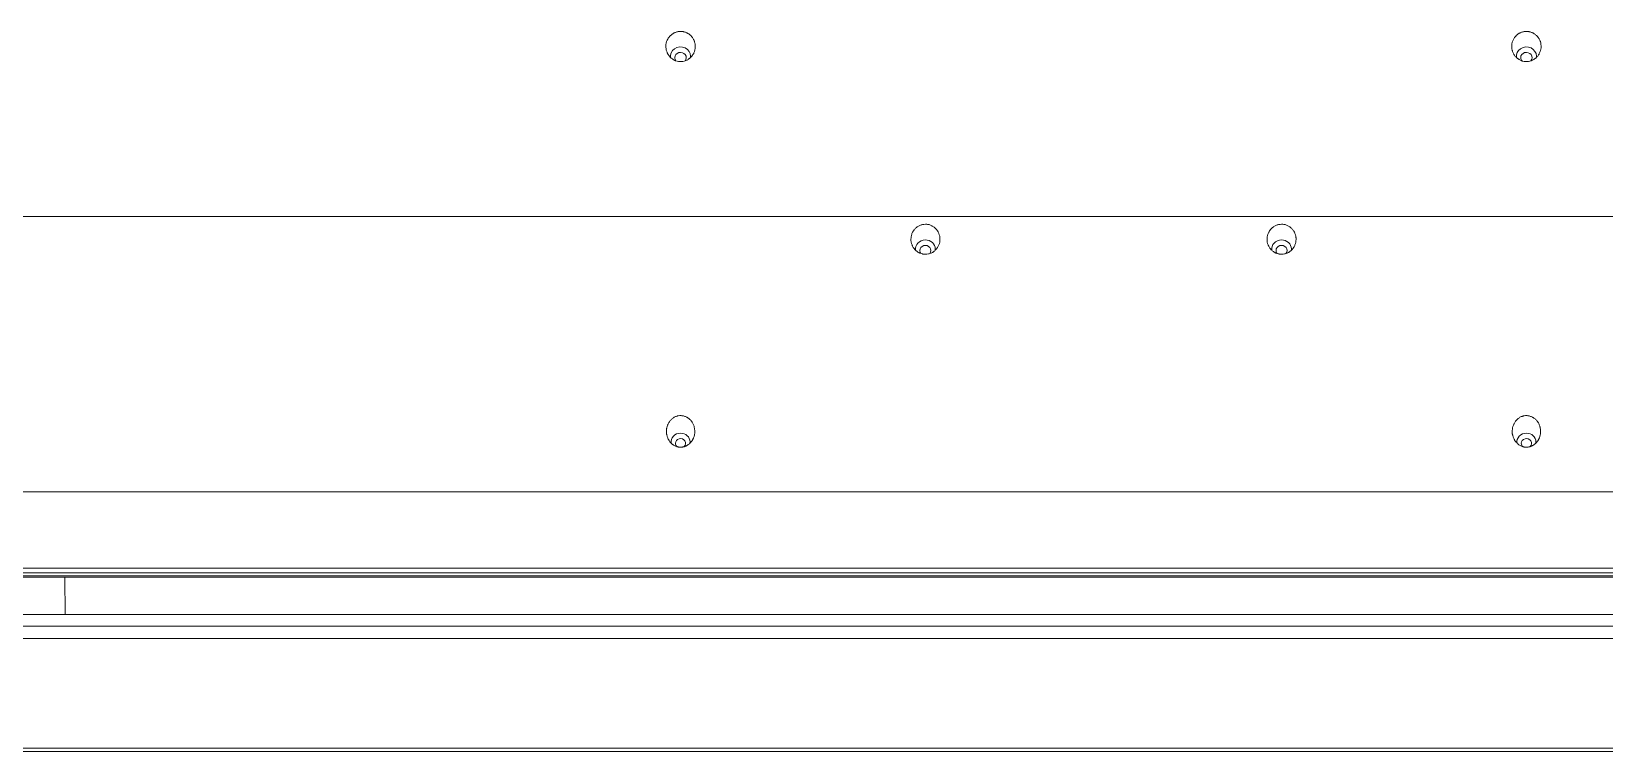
# Model space of a CAD drawing. Header units: inches. Extents: x 3778 to 56227, y -16914 to 35091.
# Drawn here: x 36552.2 to 36658.6, y -5230.4 to -5181.7 of the extents above; entities that cross this region are included whole.
import ezdxf

# ---------------------------------------------------------------- set-up
doc = ezdxf.new("R2010")
doc.units = ezdxf.units.IN
doc.header["$LTSCALE"] = 100
doc.header["$MEASUREMENT"] = 0
doc.layers.add('2-con', color=2, linetype='Continuous')
doc.layers.add('mark-B', color=2, linetype='Continuous', lineweight=20)

# ---------------------------------------------------------------- blocks, each defined once
blk = doc.blocks.new('무풍1way 일반')
at = {"layer": 'mark-B'}
blk.add_line((269.09, -399.52), (269.11, -402.05), dxfattribs=at)
blk.add_line((269.09, -399.52), (269.11, -402.05), dxfattribs=at)
for centre, major_axis, start_param, end_param in [((170.2, -411.11), (0.346, 0), 2.380343, 6.283185), ((170.2, -411.11), (0.346, 0), 0, 0.853236), ((227.44, -411.11), (0.346, 0), 2.380343, 6.283185), ((227.44, -411.11), (0.346, 0), 0, 0.853236), ((170.2, -411.21), (-0.641, 0), 6.096653, 6.283185), ((170.2, -411.21), (-0.641, 0), 0, 1.570794), ((170.2, -411.21), (-0.641, 0), 1.570794, 3.288362), ((227.44, -411.21), (-0.641, 0), 6.096653, 6.283185), ((227.44, -411.21), (-0.641, 0), 0, 1.570794), ((227.44, -411.21), (-0.641, 0), 1.570794, 3.288362), ((186.77, -424.26), (-0.666, 0), 6.14093, 6.283185), ((186.77, -424.26), (-0.666, 0), 0, 1.5708), ((186.77, -424.16), (0.372, 0), 2.493546, 6.283185), ((186.77, -424.26), (-0.666, 0), 1.570794, 3.290714), ((186.77, -424.16), (0.372, 0), 0, 0.633621), ((210.87, -424.26), (-0.666, 0), 6.14093, 6.283185), ((210.87, -424.26), (-0.666, 0), 0, 1.5708), ((210.87, -424.16), (0.372, 0), 2.493546, 6.283185), ((210.87, -424.26), (-0.666, 0), 1.570794, 3.290714), ((210.87, -424.16), (0.372, 0), 0, 0.633621), ((170.2, -437.3), (-0.681, 0), 6.131015, 6.283185), ((170.2, -437.3), (-0.681, 0), 0, 3.286696), ((170.2, -437.2), (0.387, 0), 2.495996, 6.283185), ((170.2, -437.2), (0.387, 0), 0, 0.678878), ((227.44, -437.3), (-0.681, 0), 0, 3.311922), ((227.44, -437.3), (-0.681, 0), 6.15644, 6.283185), ((227.44, -437.2), (0.387, 0), 2.490793, 6.283185), ((227.44, -437.2), (0.387, 0), 0, 0.634301)]:
    blk.add_ellipse(centre, major_axis=major_axis, ratio=0.913545, start_param=start_param, end_param=end_param, dxfattribs=at)
for points, degree in [([(0, -390.27), (141.72, -390.27), (283.44, -390.27), (425.15, -390.27)], 3), ([(0, -390.27), (141.72, -390.27), (283.44, -390.27), (425.15, -390.27)], 3), ([(0, -399.52), (213.45, -399.52), (426.89, -399.52)], 2), ([(0, -399.52), (213.45, -399.52), (426.89, -399.52)], 2), ([(0, -402.34), (142.45, -402.34), (284.89, -402.34), (427.34, -402.34)], 3), ([(427.34, -402.66), (284.89, -402.66), (142.45, -402.66), (0, -402.66)], 3), ([(436.52, -407.82), (291.01, -407.82), (145.51, -407.82), (0, -407.82)], 3), ([(439.26, -426.45), (292.84, -426.45), (146.42, -426.45), (0, -426.45)], 3)]:
    blk.add_open_spline(points, degree=degree, dxfattribs=at)
for points, knots in [([(425.15, -390.48), (420.73, -390.48), (411.87, -390.48), (394.15, -390.48), (363.15, -390.48), (301.15, -390.48), (177.15, -390.48), (70.86, -390.48), (0, -390.48)], [0, 0, 0, 0, 0.03125, 0.0625, 0.125, 0.25, 0.5, 1, 1, 1, 1]), ([(425.15, -390.48), (420.73, -390.48), (411.87, -390.48), (394.15, -390.48), (363.15, -390.48), (301.15, -390.48), (177.15, -390.48), (70.86, -390.48), (0, -390.48)], [0, 0, 0, 0, 0.03125, 0.0625, 0.125, 0.25, 0.5, 1, 1, 1, 1]), ([(426.72, -397.9), (422.27, -397.9), (413.38, -397.9), (395.6, -397.9), (364.49, -397.9), (302.26, -397.9), (213.36, -397.9), (106.68, -397.9), (35.56, -397.9), (0, -397.9)], [0, 0, 0, 0, 0.03125, 0.0625, 0.125, 0.25, 0.5, 0.75, 1, 1, 1, 1]), ([(426.72, -397.9), (422.27, -397.9), (413.38, -397.9), (395.6, -397.9), (364.49, -397.9), (302.26, -397.9), (213.36, -397.9), (106.68, -397.9), (35.56, -397.9), (0, -397.9)], [0, 0, 0, 0, 0.03125, 0.0625, 0.125, 0.25, 0.5, 0.75, 1, 1, 1, 1]), ([(0, -398.74), (71.15, -398.74), (142.3, -398.74), (249.02, -398.74), (284.6, -398.74), (337.96, -398.74), (355.74, -398.74), (382.43, -398.74), (391.32, -398.74), (404.66, -398.74), (409.11, -398.74), (418, -398.74), (422.45, -398.74), (426.89, -398.74)], [0, 0, 0, 0, 0.5, 0.5, 0.75, 0.75, 0.875, 0.875, 0.9375, 0.9375, 0.96875, 0.96875, 1, 1, 1, 1]), ([(0, -398.74), (71.15, -398.74), (142.3, -398.74), (249.02, -398.74), (284.6, -398.74), (337.96, -398.74), (355.74, -398.74), (382.43, -398.74), (391.32, -398.74), (404.66, -398.74), (409.11, -398.74), (418, -398.74), (422.45, -398.74), (426.89, -398.74)], [0, 0, 0, 0, 0.5, 0.5, 0.75, 0.75, 0.875, 0.875, 0.9375, 0.9375, 0.96875, 0.96875, 1, 1, 1, 1]), ([(0, -402.05), (71.15, -402.05), (142.3, -402.05), (249.02, -402.05), (284.59, -402.05), (337.96, -402.05), (355.74, -402.05), (382.42, -402.05), (391.32, -402.05), (404.66, -402.05), (409.1, -402.05), (418, -402.05), (422.44, -402.05), (426.89, -402.05)], [0, 0, 0, 0, 0.5, 0.5, 0.75, 0.75, 0.875, 0.875, 0.9375, 0.9375, 0.96875, 0.96875, 1, 1, 1, 1]), ([(426.89, -402.14), (422.44, -402.14), (417.99, -402.14), (409.1, -402.14), (404.65, -402.14), (391.31, -402.14), (382.42, -402.14), (355.74, -402.14), (337.95, -402.14), (284.59, -402.14), (249.02, -402.14), (142.3, -402.14), (71.15, -402.14), (0, -402.14)], [0, 0, 0, 0, 0.03125, 0.03125, 0.0625, 0.0625, 0.125, 0.125, 0.25, 0.25, 0.5, 0.5, 1, 1, 1, 1]), ([(169.32, -411.49), (169.33, -411.47), (169.33, -411.46), (169.35, -411.43), (169.36, -411.4), (169.38, -411.37), (169.39, -411.34), (169.4, -411.32), (169.45, -411.25), (169.49, -411.2), (169.54, -411.14), (169.55, -411.13), (169.58, -411.1), (169.59, -411.09), (169.63, -411.06), (169.68, -411.02), (169.75, -410.97), (169.79, -410.95), (169.82, -410.93), (169.84, -410.93), (169.92, -410.89), (169.98, -410.87), (170.06, -410.86), (170.08, -410.86), (170.11, -410.85), (170.13, -410.85), (170.18, -410.85), (170.24, -410.85), (170.31, -410.85), (170.36, -410.86), (170.38, -410.87), (170.41, -410.87), (170.42, -410.88), (170.5, -410.9), (170.57, -410.93), (170.65, -410.97), (170.68, -410.99), (170.72, -411.02), (170.73, -411.03), (170.76, -411.05), (170.77, -411.06), (170.84, -411.12), (170.88, -411.16), (170.94, -411.24), (170.96, -411.27), (170.99, -411.31), (171, -411.33), (171.01, -411.35), (171.02, -411.37), (171.06, -411.44), (171.08, -411.5), (171.11, -411.6), (171.12, -411.63), (171.13, -411.68), (171.14, -411.7), (171.14, -411.73), (171.15, -411.74), (171.16, -411.83), (171.16, -411.89), (171.16, -411.99), (171.15, -412.02), (171.15, -412.07), (171.15, -412.09), (171.14, -412.12), (171.14, -412.14), (171.12, -412.22), (171.1, -412.29), (171.07, -412.36), (171.07, -412.38), (171.05, -412.41), (171.04, -412.42), (171.02, -412.47), (171.01, -412.5), (170.95, -412.58), (170.91, -412.63), (170.82, -412.73), (170.77, -412.78), (170.69, -412.83), (170.66, -412.85), (170.61, -412.89), (170.58, -412.9), (170.51, -412.93), (170.48, -412.94), (170.44, -412.95), (170.42, -412.96), (170.39, -412.96), (170.37, -412.97), (170.29, -412.98), (170.22, -412.99), (170.12, -412.98), (170.09, -412.98), (170.02, -412.97), (169.99, -412.96), (169.9, -412.93), (169.84, -412.91), (169.76, -412.87), (169.75, -412.86), (169.72, -412.84), (169.71, -412.83), (169.66, -412.8), (169.64, -412.78), (169.56, -412.72), (169.52, -412.67), (169.47, -412.61), (169.46, -412.59), (169.44, -412.57), (169.43, -412.55), (169.4, -412.51), (169.38, -412.48), (169.34, -412.39), (169.31, -412.33), (169.29, -412.25), (169.28, -412.24), (169.28, -412.2), (169.27, -412.19), (169.26, -412.14), (169.26, -412.11), (169.24, -412.01), (169.24, -411.94), (169.24, -411.86), (169.24, -411.84), (169.25, -411.81), (169.25, -411.79), (169.25, -411.74), (169.26, -411.71), (169.28, -411.61), (169.3, -411.55), (169.32, -411.49)], [0, 0, 0, 0, 0.007812, 0.007812, 0.015625, 0.023437, 0.023437, 0.03125, 0.03125, 0.0625, 0.0625, 0.070312, 0.070312, 0.078125, 0.078125, 0.09375, 0.109375, 0.117187, 0.117187, 0.125, 0.125, 0.15625, 0.15625, 0.164062, 0.164062, 0.171875, 0.171875, 0.1875, 0.203125, 0.203125, 0.210937, 0.210937, 0.21875, 0.21875, 0.25, 0.25, 0.265625, 0.265625, 0.273437, 0.273437, 0.28125, 0.28125, 0.3125, 0.3125, 0.328125, 0.328125, 0.335937, 0.335937, 0.34375, 0.34375, 0.375, 0.375, 0.390625, 0.390625, 0.398437, 0.398437, 0.40625, 0.40625, 0.4375, 0.4375, 0.453125, 0.453125, 0.460937, 0.460937, 0.46875, 0.46875, 0.5, 0.5, 0.507812, 0.507812, 0.515625, 0.515625, 0.53125, 0.53125, 0.5625, 0.5625, 0.59375, 0.59375, 0.609375, 0.609375, 0.625, 0.625, 0.640625, 0.640625, 0.648437, 0.648437, 0.65625, 0.65625, 0.6875, 0.6875, 0.703125, 0.703125, 0.71875, 0.71875, 0.75, 0.75, 0.757812, 0.757812, 0.765625, 0.765625, 0.78125, 0.78125, 0.8125, 0.8125, 0.820312, 0.820312, 0.828125, 0.828125, 0.84375, 0.84375, 0.875, 0.875, 0.882812, 0.882812, 0.890625, 0.890625, 0.90625, 0.90625, 0.9375, 0.9375, 0.945312, 0.945312, 0.953125, 0.953125, 0.96875, 0.96875, 1, 1, 1, 1]), ([(226.56, -411.49), (226.56, -411.47), (226.57, -411.46), (226.58, -411.43), (226.6, -411.4), (226.61, -411.37), (226.63, -411.34), (226.64, -411.32), (226.68, -411.25), (226.72, -411.2), (226.78, -411.14), (226.79, -411.13), (226.81, -411.1), (226.83, -411.09), (226.86, -411.06), (226.92, -411.02), (226.99, -410.97), (227.03, -410.95), (227.06, -410.93), (227.07, -410.93), (227.15, -410.89), (227.21, -410.87), (227.3, -410.86), (227.31, -410.86), (227.35, -410.85), (227.36, -410.85), (227.41, -410.85), (227.48, -410.85), (227.55, -410.85), (227.59, -410.86), (227.61, -410.87), (227.64, -410.87), (227.66, -410.88), (227.74, -410.9), (227.8, -410.93), (227.89, -410.97), (227.92, -410.99), (227.96, -411.02), (227.97, -411.03), (228, -411.05), (228.01, -411.06), (228.07, -411.12), (228.12, -411.16), (228.18, -411.24), (228.2, -411.27), (228.22, -411.31), (228.23, -411.33), (228.25, -411.35), (228.26, -411.37), (228.3, -411.44), (228.32, -411.5), (228.35, -411.6), (228.36, -411.63), (228.37, -411.68), (228.37, -411.7), (228.38, -411.73), (228.38, -411.74), (228.39, -411.83), (228.4, -411.89), (228.39, -411.99), (228.39, -412.02), (228.38, -412.07), (228.38, -412.09), (228.38, -412.12), (228.37, -412.14), (228.36, -412.22), (228.34, -412.29), (228.31, -412.36), (228.3, -412.38), (228.29, -412.41), (228.28, -412.42), (228.26, -412.47), (228.24, -412.5), (228.19, -412.58), (228.15, -412.63), (228.06, -412.73), (228.01, -412.78), (227.93, -412.83), (227.9, -412.85), (227.84, -412.89), (227.81, -412.9), (227.75, -412.93), (227.72, -412.94), (227.67, -412.95), (227.66, -412.96), (227.62, -412.96), (227.61, -412.97), (227.52, -412.98), (227.46, -412.99), (227.36, -412.98), (227.33, -412.98), (227.26, -412.97), (227.23, -412.96), (227.13, -412.93), (227.07, -412.91), (227, -412.87), (226.98, -412.86), (226.95, -412.84), (226.94, -412.83), (226.9, -412.8), (226.87, -412.78), (226.8, -412.72), (226.75, -412.67), (226.7, -412.61), (226.69, -412.59), (226.67, -412.57), (226.66, -412.55), (226.64, -412.51), (226.62, -412.48), (226.57, -412.39), (226.55, -412.33), (226.52, -412.25), (226.52, -412.24), (226.51, -412.2), (226.51, -412.19), (226.5, -412.14), (226.49, -412.11), (226.48, -412.01), (226.48, -411.94), (226.48, -411.86), (226.48, -411.84), (226.48, -411.81), (226.48, -411.79), (226.49, -411.74), (226.49, -411.71), (226.51, -411.61), (226.53, -411.55), (226.56, -411.49)], [0, 0, 0, 0, 0.007813, 0.007813, 0.015625, 0.023438, 0.023438, 0.03125, 0.03125, 0.0625, 0.0625, 0.070313, 0.070313, 0.078125, 0.078125, 0.09375, 0.109375, 0.117188, 0.117188, 0.125, 0.125, 0.15625, 0.15625, 0.164063, 0.164063, 0.171875, 0.171875, 0.1875, 0.203125, 0.203125, 0.210938, 0.210938, 0.21875, 0.21875, 0.25, 0.25, 0.265625, 0.265625, 0.273438, 0.273438, 0.28125, 0.28125, 0.3125, 0.3125, 0.328125, 0.328125, 0.335938, 0.335938, 0.34375, 0.34375, 0.375, 0.375, 0.390625, 0.390625, 0.398438, 0.398438, 0.40625, 0.40625, 0.4375, 0.4375, 0.453125, 0.453125, 0.460938, 0.460938, 0.46875, 0.46875, 0.5, 0.5, 0.507813, 0.507813, 0.515625, 0.515625, 0.53125, 0.53125, 0.5625, 0.5625, 0.59375, 0.59375, 0.609375, 0.609375, 0.625, 0.625, 0.640625, 0.640625, 0.648438, 0.648438, 0.65625, 0.65625, 0.6875, 0.6875, 0.703125, 0.703125, 0.71875, 0.71875, 0.75, 0.75, 0.757813, 0.757813, 0.765625, 0.765625, 0.78125, 0.78125, 0.8125, 0.8125, 0.820313, 0.820313, 0.828125, 0.828125, 0.84375, 0.84375, 0.875, 0.875, 0.882813, 0.882813, 0.890625, 0.890625, 0.90625, 0.90625, 0.9375, 0.9375, 0.945313, 0.945313, 0.953125, 0.953125, 0.96875, 0.96875, 1, 1, 1, 1]), ([(185.95, -424.36), (185.96, -424.34), (185.98, -424.31), (186.02, -424.26), (186.04, -424.23), (186.11, -424.16), (186.16, -424.12), (186.23, -424.07), (186.24, -424.06), (186.27, -424.04), (186.28, -424.03), (186.32, -424.01), (186.38, -423.98), (186.44, -423.96), (186.51, -423.94), (186.54, -423.93), (186.63, -423.91), (186.7, -423.9), (186.8, -423.9), (186.83, -423.9), (186.88, -423.91), (186.9, -423.91), (186.93, -423.91), (186.94, -423.92), (187.03, -423.93), (187.09, -423.95), (187.16, -423.99), (187.18, -423.99), (187.21, -424.01), (187.22, -424.02), (187.26, -424.04), (187.29, -424.06), (187.37, -424.11), (187.42, -424.16), (187.48, -424.22), (187.49, -424.23), (187.51, -424.25), (187.52, -424.27), (187.55, -424.3), (187.59, -424.36), (187.63, -424.43), (187.65, -424.47), (187.66, -424.5), (187.67, -424.52), (187.7, -424.59), (187.72, -424.65), (187.74, -424.75), (187.74, -424.78), (187.75, -424.85), (187.75, -424.88), (187.75, -424.98), (187.74, -425.04), (187.73, -425.14), (187.72, -425.17), (187.7, -425.23), (187.69, -425.26), (187.65, -425.36), (187.63, -425.41), (187.58, -425.48), (187.57, -425.5), (187.55, -425.52), (187.54, -425.54), (187.51, -425.58), (187.47, -425.62), (187.41, -425.68), (187.38, -425.71), (187.35, -425.73), (187.34, -425.74), (187.27, -425.79), (187.21, -425.82), (187.12, -425.86), (187.09, -425.87), (187.03, -425.89), (187, -425.9), (186.9, -425.92), (186.84, -425.93), (186.75, -425.93), (186.74, -425.93), (186.7, -425.93), (186.69, -425.93), (186.64, -425.92), (186.58, -425.91), (186.51, -425.9), (186.45, -425.88), (186.42, -425.86), (186.33, -425.82), (186.27, -425.79), (186.19, -425.74), (186.16, -425.72), (186.11, -425.67), (186.09, -425.65), (186.02, -425.58), (185.98, -425.53), (185.94, -425.46), (185.93, -425.45), (185.92, -425.42), (185.91, -425.4), (185.89, -425.36), (185.87, -425.33), (185.84, -425.24), (185.82, -425.18), (185.8, -425.1), (185.8, -425.08), (185.8, -425.05), (185.79, -425.03), (185.79, -424.98), (185.79, -424.92), (185.79, -424.84), (185.8, -424.79), (185.8, -424.76), (185.8, -424.74), (185.82, -424.66), (185.84, -424.6), (185.88, -424.48), (185.91, -424.42), (185.95, -424.36)], [0, 0, 0, 0, 0.015625, 0.015625, 0.03125, 0.03125, 0.0625, 0.0625, 0.070312, 0.070312, 0.078125, 0.078125, 0.09375, 0.109375, 0.109375, 0.125, 0.125, 0.15625, 0.15625, 0.171875, 0.171875, 0.179687, 0.179687, 0.1875, 0.1875, 0.21875, 0.21875, 0.226562, 0.226562, 0.234375, 0.234375, 0.25, 0.25, 0.28125, 0.28125, 0.289062, 0.289062, 0.296875, 0.296875, 0.3125, 0.328125, 0.335937, 0.335937, 0.34375, 0.34375, 0.375, 0.375, 0.390625, 0.390625, 0.40625, 0.40625, 0.4375, 0.4375, 0.453125, 0.453125, 0.46875, 0.46875, 0.5, 0.5, 0.507812, 0.507812, 0.515625, 0.515625, 0.53125, 0.546875, 0.554687, 0.554687, 0.5625, 0.5625, 0.59375, 0.59375, 0.609375, 0.609375, 0.625, 0.625, 0.65625, 0.65625, 0.664062, 0.664062, 0.671875, 0.671875, 0.6875, 0.703125, 0.703125, 0.71875, 0.71875, 0.75, 0.75, 0.765625, 0.765625, 0.78125, 0.78125, 0.8125, 0.8125, 0.820312, 0.820312, 0.828125, 0.828125, 0.84375, 0.84375, 0.875, 0.875, 0.882812, 0.882812, 0.890625, 0.890625, 0.90625, 0.921875, 0.929687, 0.929687, 0.9375, 0.9375, 0.96875, 0.96875, 1, 1, 1, 1]), ([(210.04, -424.36), (210.06, -424.34), (210.08, -424.31), (210.12, -424.26), (210.14, -424.23), (210.21, -424.16), (210.26, -424.12), (210.32, -424.07), (210.34, -424.06), (210.37, -424.04), (210.38, -424.03), (210.42, -424.01), (210.48, -423.98), (210.54, -423.96), (210.6, -423.94), (210.64, -423.93), (210.73, -423.91), (210.8, -423.9), (210.9, -423.9), (210.93, -423.9), (210.98, -423.91), (211, -423.91), (211.03, -423.91), (211.04, -423.92), (211.12, -423.93), (211.19, -423.95), (211.26, -423.99), (211.28, -423.99), (211.31, -424.01), (211.32, -424.02), (211.36, -424.04), (211.39, -424.06), (211.47, -424.11), (211.52, -424.16), (211.58, -424.22), (211.59, -424.23), (211.61, -424.25), (211.62, -424.27), (211.65, -424.3), (211.69, -424.36), (211.73, -424.43), (211.75, -424.47), (211.76, -424.5), (211.77, -424.52), (211.8, -424.59), (211.82, -424.65), (211.83, -424.75), (211.84, -424.78), (211.85, -424.85), (211.85, -424.88), (211.85, -424.98), (211.84, -425.04), (211.82, -425.14), (211.82, -425.17), (211.8, -425.23), (211.79, -425.26), (211.75, -425.36), (211.72, -425.41), (211.68, -425.48), (211.67, -425.5), (211.65, -425.52), (211.64, -425.54), (211.61, -425.58), (211.57, -425.62), (211.51, -425.68), (211.48, -425.71), (211.45, -425.73), (211.44, -425.74), (211.37, -425.79), (211.31, -425.82), (211.22, -425.86), (211.19, -425.87), (211.13, -425.89), (211.1, -425.9), (211, -425.92), (210.94, -425.93), (210.85, -425.93), (210.84, -425.93), (210.8, -425.93), (210.79, -425.93), (210.74, -425.92), (210.67, -425.91), (210.61, -425.9), (210.55, -425.88), (210.52, -425.86), (210.43, -425.82), (210.37, -425.79), (210.29, -425.74), (210.26, -425.72), (210.21, -425.67), (210.19, -425.65), (210.12, -425.58), (210.08, -425.53), (210.04, -425.46), (210.03, -425.45), (210.01, -425.42), (210.01, -425.4), (209.98, -425.36), (209.97, -425.33), (209.94, -425.24), (209.92, -425.18), (209.9, -425.1), (209.9, -425.08), (209.89, -425.05), (209.89, -425.03), (209.89, -424.98), (209.89, -424.92), (209.89, -424.84), (209.89, -424.79), (209.9, -424.76), (209.9, -424.74), (209.92, -424.66), (209.93, -424.6), (209.98, -424.48), (210.01, -424.42), (210.04, -424.36)], [0, 0, 0, 0, 0.015625, 0.015625, 0.03125, 0.03125, 0.0625, 0.0625, 0.070312, 0.070312, 0.078125, 0.078125, 0.09375, 0.109375, 0.109375, 0.125, 0.125, 0.15625, 0.15625, 0.171875, 0.171875, 0.179687, 0.179687, 0.1875, 0.1875, 0.21875, 0.21875, 0.226562, 0.226562, 0.234375, 0.234375, 0.25, 0.25, 0.28125, 0.28125, 0.289062, 0.289062, 0.296875, 0.296875, 0.3125, 0.328125, 0.335937, 0.335937, 0.34375, 0.34375, 0.375, 0.375, 0.390625, 0.390625, 0.40625, 0.40625, 0.4375, 0.4375, 0.453125, 0.453125, 0.46875, 0.46875, 0.5, 0.5, 0.507812, 0.507812, 0.515625, 0.515625, 0.53125, 0.546875, 0.554687, 0.554687, 0.5625, 0.5625, 0.59375, 0.59375, 0.609375, 0.609375, 0.625, 0.625, 0.65625, 0.65625, 0.664062, 0.664062, 0.671875, 0.671875, 0.6875, 0.703125, 0.703125, 0.71875, 0.71875, 0.75, 0.75, 0.765625, 0.765625, 0.78125, 0.78125, 0.8125, 0.8125, 0.820312, 0.820312, 0.828125, 0.828125, 0.84375, 0.84375, 0.875, 0.875, 0.882812, 0.882812, 0.890625, 0.890625, 0.90625, 0.921875, 0.929687, 0.929687, 0.9375, 0.9375, 0.96875, 0.96875, 1, 1, 1, 1]), ([(169.21, -437.9), (169.21, -437.86), (169.21, -437.83), (169.22, -437.77), (169.23, -437.73), (169.25, -437.64), (169.27, -437.58), (169.32, -437.49), (169.33, -437.46), (169.36, -437.4), (169.38, -437.37), (169.44, -437.29), (169.48, -437.24), (169.54, -437.19), (169.56, -437.18), (169.58, -437.16), (169.6, -437.15), (169.63, -437.12), (169.69, -437.08), (169.76, -437.04), (169.81, -437.02), (169.84, -437.01), (169.85, -437), (169.93, -436.97), (170, -436.96), (170.08, -436.94), (170.09, -436.94), (170.13, -436.94), (170.14, -436.94), (170.19, -436.94), (170.23, -436.94), (170.33, -436.94), (170.39, -436.95), (170.47, -436.97), (170.49, -436.98), (170.52, -436.99), (170.54, -437), (170.58, -437.01), (170.64, -437.04), (170.71, -437.08), (170.75, -437.11), (170.78, -437.13), (170.8, -437.14), (170.86, -437.19), (170.91, -437.24), (170.97, -437.31), (170.99, -437.34), (171.02, -437.38), (171.03, -437.39), (171.05, -437.42), (171.05, -437.43), (171.09, -437.5), (171.12, -437.56), (171.15, -437.64), (171.15, -437.66), (171.16, -437.69), (171.16, -437.71), (171.18, -437.75), (171.18, -437.79), (171.19, -437.88), (171.2, -437.95), (171.19, -438.05), (171.19, -438.08), (171.18, -438.14), (171.17, -438.21), (171.15, -438.27), (171.12, -438.33), (171.11, -438.36), (171.07, -438.45), (171.04, -438.51), (170.98, -438.59), (170.96, -438.61), (170.93, -438.65), (170.91, -438.66), (170.89, -438.69), (170.88, -438.7), (170.82, -438.76), (170.77, -438.79), (170.7, -438.84), (170.68, -438.85), (170.65, -438.86), (170.64, -438.87), (170.59, -438.89), (170.53, -438.92), (170.45, -438.94), (170.4, -438.95), (170.37, -438.96), (170.35, -438.96), (170.27, -438.97), (170.21, -438.98), (170.11, -438.97), (170.07, -438.97), (170.02, -438.96), (170.01, -438.95), (169.98, -438.95), (169.96, -438.94), (169.88, -438.92), (169.82, -438.9), (169.74, -438.86), (169.73, -438.85), (169.7, -438.84), (169.69, -438.83), (169.64, -438.8), (169.62, -438.78), (169.54, -438.72), (169.49, -438.67), (169.44, -438.61), (169.43, -438.6), (169.41, -438.57), (169.4, -438.56), (169.37, -438.52), (169.34, -438.46), (169.3, -438.39), (169.28, -438.34), (169.27, -438.31), (169.26, -438.3), (169.24, -438.22), (169.21, -438.09), (169.2, -437.96), (169.21, -437.9)], [0, 0, 0, 0, 0.015625, 0.015625, 0.03125, 0.03125, 0.0625, 0.0625, 0.078125, 0.078125, 0.09375, 0.09375, 0.125, 0.125, 0.132812, 0.132812, 0.140625, 0.140625, 0.15625, 0.171875, 0.179687, 0.179687, 0.1875, 0.1875, 0.21875, 0.21875, 0.226562, 0.226562, 0.234375, 0.234375, 0.25, 0.25, 0.28125, 0.28125, 0.289062, 0.289062, 0.296875, 0.296875, 0.3125, 0.328125, 0.335937, 0.335937, 0.34375, 0.34375, 0.375, 0.375, 0.390625, 0.390625, 0.398437, 0.398437, 0.40625, 0.40625, 0.4375, 0.4375, 0.445312, 0.445312, 0.453125, 0.453125, 0.46875, 0.46875, 0.5, 0.5, 0.515625, 0.515625, 0.53125, 0.546875, 0.546875, 0.5625, 0.5625, 0.59375, 0.59375, 0.609375, 0.609375, 0.617187, 0.617187, 0.625, 0.625, 0.65625, 0.65625, 0.664063, 0.664063, 0.671875, 0.671875, 0.6875, 0.703125, 0.710938, 0.710938, 0.71875, 0.71875, 0.75, 0.75, 0.765625, 0.765625, 0.773438, 0.773438, 0.78125, 0.78125, 0.8125, 0.8125, 0.820313, 0.820313, 0.828125, 0.828125, 0.84375, 0.84375, 0.875, 0.875, 0.882813, 0.882813, 0.890625, 0.890625, 0.90625, 0.921875, 0.929688, 0.929688, 0.9375, 0.9375, 0.96875, 1, 1, 1, 1]), ([(228.43, -437.9), (228.43, -437.93), (228.43, -437.96), (228.43, -438.03), (228.43, -438.06), (228.41, -438.16), (228.4, -438.22), (228.37, -438.32), (228.35, -438.35), (228.33, -438.39), (228.33, -438.41), (228.31, -438.44), (228.3, -438.45), (228.26, -438.52), (228.23, -438.58), (228.16, -438.65), (228.14, -438.68), (228.09, -438.72), (228.04, -438.76), (227.97, -438.81), (227.93, -438.84), (227.9, -438.85), (227.89, -438.86), (227.81, -438.9), (227.75, -438.92), (227.66, -438.95), (227.62, -438.96), (227.56, -438.97), (227.52, -438.97), (227.43, -438.98), (227.36, -438.97), (227.28, -438.96), (227.26, -438.96), (227.23, -438.95), (227.21, -438.95), (227.16, -438.93), (227.1, -438.92), (227.02, -438.88), (226.98, -438.86), (226.95, -438.84), (226.94, -438.84), (226.87, -438.79), (226.81, -438.75), (226.74, -438.69), (226.72, -438.66), (226.69, -438.62), (226.67, -438.61), (226.65, -438.59), (226.64, -438.57), (226.6, -438.51), (226.56, -438.45), (226.53, -438.38), (226.52, -438.36), (226.51, -438.33), (226.5, -438.31), (226.49, -438.27), (226.48, -438.24), (226.45, -438.14), (226.45, -438.08), (226.44, -437.98), (226.44, -437.95), (226.44, -437.88), (226.45, -437.85), (226.46, -437.75), (226.47, -437.69), (226.52, -437.56), (226.54, -437.5), (226.59, -437.42), (226.61, -437.39), (226.64, -437.35), (226.65, -437.33), (226.67, -437.31), (226.68, -437.29), (226.73, -437.23), (226.78, -437.19), (226.84, -437.14), (226.86, -437.13), (226.88, -437.11), (226.9, -437.1), (226.94, -437.07), (226.97, -437.05), (227.06, -437.01), (227.12, -436.99), (227.25, -436.95), (227.31, -436.94), (227.41, -436.94), (227.45, -436.94), (227.5, -436.94), (227.51, -436.94), (227.55, -436.94), (227.56, -436.94), (227.64, -436.96), (227.71, -436.97), (227.79, -437), (227.8, -437.01), (227.83, -437.02), (227.85, -437.03), (227.89, -437.05), (227.92, -437.06), (228, -437.12), (228.06, -437.16), (228.12, -437.21), (228.13, -437.22), (228.15, -437.25), (228.16, -437.26), (228.2, -437.3), (228.24, -437.35), (228.28, -437.42), (228.31, -437.46), (228.32, -437.49), (228.33, -437.5), (228.36, -437.58), (228.41, -437.7), (228.43, -437.83), (228.43, -437.9)], [0, 0, 0, 0, 0.015625, 0.015625, 0.03125, 0.03125, 0.0625, 0.0625, 0.078125, 0.078125, 0.085938, 0.085938, 0.09375, 0.09375, 0.125, 0.125, 0.140625, 0.140625, 0.15625, 0.171875, 0.179688, 0.179688, 0.1875, 0.1875, 0.21875, 0.21875, 0.234375, 0.234375, 0.25, 0.25, 0.28125, 0.28125, 0.289063, 0.289063, 0.296875, 0.296875, 0.3125, 0.328125, 0.335938, 0.335938, 0.34375, 0.34375, 0.375, 0.375, 0.390625, 0.390625, 0.398438, 0.398438, 0.40625, 0.40625, 0.4375, 0.4375, 0.445313, 0.445313, 0.453125, 0.453125, 0.46875, 0.46875, 0.5, 0.5, 0.515625, 0.515625, 0.53125, 0.53125, 0.5625, 0.5625, 0.59375, 0.59375, 0.609375, 0.609375, 0.617187, 0.617187, 0.625, 0.625, 0.65625, 0.65625, 0.664062, 0.664062, 0.671875, 0.671875, 0.6875, 0.6875, 0.71875, 0.71875, 0.75, 0.75, 0.765625, 0.765625, 0.773438, 0.773438, 0.78125, 0.78125, 0.8125, 0.8125, 0.820313, 0.820313, 0.828125, 0.828125, 0.84375, 0.84375, 0.875, 0.875, 0.882813, 0.882813, 0.890625, 0.890625, 0.90625, 0.921875, 0.929688, 0.929688, 0.9375, 0.9375, 0.96875, 1, 1, 1, 1])]:
    blk.add_open_spline(points, degree=3, knots=knots, dxfattribs=at)
blk = doc.blocks.new('dpdjzjs')
at = {"layer": 'mark-B', "rotation": 180}
blk.add_blockref('무풍1way 일반', (172794.41, 96209.73), dxfattribs=at)

msp = doc.modelspace()

# ---------------------------------------------------------------- block references
at = {"layer": '2-con'}
msp.add_blockref('dpdjzjs', (-135970.86, -101830.44), dxfattribs=at)

doc.saveas('drawing.dxf')
